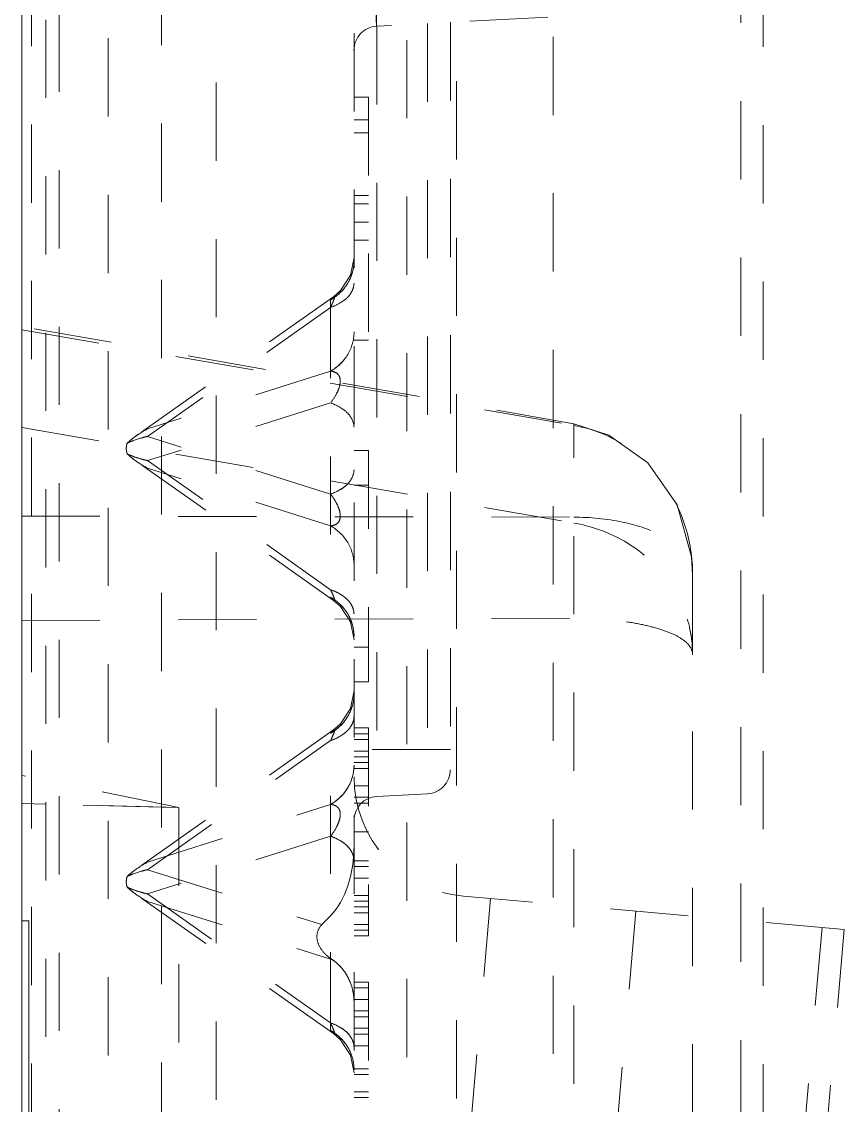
# Model space of a CAD drawing. Header units: millimetres. Extents: x 1815 to 2350, y 526 to 985.
# Drawn here: x 2236.4 to 2253.56, y 757.61 to 780.24 of the extents above; entities that cross this region are included whole.
import ezdxf

# ---------------------------------------------------------------- set-up
doc = ezdxf.new("R2010")
doc.units = ezdxf.units.MM
doc.header["$LTSCALE"] = 16.334999
doc.linetypes.add('HIDDEN', pattern=[0.2, 0.1, -0.1])
doc.layers.get('0').update_dxf_attribs({"lineweight": 18})
doc.layers.add('DEFAULT_2', color=8, linetype='HIDDEN', lineweight=18)

msp = doc.modelspace()

# ---------------------------------------------------------------- linework, layer by layer
at = {"color": 7, "linetype": 'Continuous'}
for p, q in [((2236.396, 596.071), (2236.396, 941.071)), ((2236.396, 761.467), (2236.546, 761.467)), ((2236.546, 761.467), (2236.546, 751.467))]:
    msp.add_line(p, q, dxfattribs=at)
at = {"layer": 'DEFAULT_2', "color": 8, "linetype": 'HIDDEN'}
for p, q in [((2236.899, 878.286), (2236.899, 666.346)), ((2237.177, 875.144), (2237.177, 666.979)), ((2238.2, 874.632), (2238.2, 667.491)), ((2239.311, 872.854), (2239.311, 669.289)), ((2243.331, 683.619), (2243.331, 865.833)), ((2236.599, 863.032), (2236.599, 675.454)), ((2245.467, 841.065), (2245.467, 709.118)), ((2251.4, 840.65), (2251.4, 709.533)), ((2251.868, 840.149), (2251.868, 710.034)), ((2247.487, 838.726), (2247.487, 711.456)), ((2244.431, 835.391), (2244.431, 714.791)), ((2240.456, 744.661), (2240.456, 794.644)), ((2247.377, 780.328), (2243.807, 780.141)), ((2243.807, 780.141), (2243.807, 764.061)), ((2244.865, 780.197), (2244.865, 764.117)), ((2245.341, 780.222), (2245.341, 764.618)), ((2243.331, 778.661), (2243.632, 778.661)), ((2243.632, 778.661), (2243.632, 773.584)), ((2243.331, 778.184), (2243.632, 778.184)), ((2243.331, 777.913), (2243.632, 777.913)), ((2243.331, 776.604), (2243.632, 776.604)), ((2243.331, 776.436), (2243.632, 776.436)), ((2243.331, 776.05), (2243.632, 776.05)), ((2243.331, 775.676), (2243.632, 775.676)), ((2243.051, 774.62), (2242.905, 774.494)), ((2242.905, 774.494), (2238.787, 771.59)), ((2242.843, 774.428), (2242.905, 774.494)), ((2242.843, 774.428), (2242.843, 768.221)), ((2242.843, 774.271), (2239.024, 771.577)), ((2247.917, 771.84), (2236.396, 773.871)), ((2236.396, 773.804), (2247.917, 771.807)), ((2243.331, 773.584), (2243.632, 773.584)), ((2242.843, 772.939), (2239.024, 771.734)), ((2242.843, 772.276), (2239.024, 771.071)), ((2236.396, 771.766), (2247.917, 769.769)), ((2247.917, 735.194), (2247.917, 771.84)), ((2248.65, 771.603), (2247.917, 771.84)), ((2242.843, 770.373), (2239.024, 771.577)), ((2243.331, 771.28), (2243.632, 771.28)), ((2243.632, 771.28), (2243.632, 766.456)), ((2242.905, 768.154), (2238.787, 771.059)), ((2242.843, 768.377), (2239.024, 771.071)), ((2242.843, 769.71), (2239.024, 770.914)), ((2243.331, 770.556), (2243.632, 770.556)), ((2236.396, 769.913), (2247.917, 769.892)), ((2250.396, 768.687), (2250.396, 738.295)), ((2242.843, 768.221), (2242.905, 768.154)), ((2242.905, 768.154), (2243.051, 768.028)), ((2243.051, 768.028), (2243.258, 767.707)), ((2236.396, 767.731), (2247.917, 767.783)), ((2243.258, 767.707), (2243.331, 767.333)), ((2243.331, 767.18), (2243.632, 767.18)), ((2243.331, 766.27), (2243.258, 765.896)), ((2243.331, 766.456), (2243.632, 766.456)), ((2243.258, 765.896), (2243.051, 765.575)), ((2243.051, 765.575), (2242.905, 765.449)), ((2242.905, 765.449), (2238.787, 762.545)), ((2242.843, 759.176), (2242.843, 765.383)), ((2243.331, 765.491), (2243.632, 765.491)), ((2243.331, 765.371), (2243.632, 765.371)), ((2243.632, 765.491), (2243.632, 761.15)), ((2239.024, 762.532), (2242.843, 765.226)), ((2243.331, 765.25), (2243.632, 765.25)), ((2245.341, 765.041), (2243.331, 765.041)), ((2243.331, 765.009), (2243.632, 765.009)), ((2243.331, 764.888), (2243.632, 764.888)), ((2243.331, 764.768), (2243.632, 764.768)), ((2239.678, 763.828), (2236.396, 764.501)), ((2243.331, 764.647), (2243.632, 764.647)), ((2243.331, 764.285), (2243.632, 764.285)), ((2243.331, 764.044), (2243.632, 764.044)), ((2244.865, 764.117), (2243.807, 764.061)), ((2239.678, 763.828), (2236.396, 763.913)), ((2236.899, 763.9), (2236.396, 763.913)), ((2239.311, 763.838), (2236.899, 763.9)), ((2239.024, 762.689), (2242.843, 763.894)), ((2239.678, 763.828), (2239.311, 763.838)), ((2239.678, 763.828), (2239.678, 746.021)), ((2243.331, 763.923), (2243.632, 763.923)), ((2243.331, 763.32), (2243.632, 763.32)), ((2242.843, 763.231), (2239.024, 762.026)), ((2243.331, 762.717), (2243.632, 762.717)), ((2239.024, 762.532), (2242.66, 761.385)), ((2243.331, 762.597), (2243.632, 762.597)), ((2243.331, 762.356), (2243.632, 762.356)), ((2242.905, 759.109), (2238.787, 762.014)), ((2239.024, 762.026), (2242.843, 759.332)), ((2243.331, 761.994), (2243.632, 761.994)), ((2253.561, 761.285), (2245.613, 761.98)), ((2239.024, 761.869), (2242.843, 760.665)), ((2243.331, 761.873), (2243.632, 761.873)), ((2243.331, 761.753), (2243.632, 761.753)), ((2246.181, 761.931), (2244.431, 741.926)), ((2242.843, 761.572), (2242.66, 761.385)), ((2243.331, 761.632), (2243.632, 761.632)), ((2249.214, 761.665), (2247.487, 741.926)), ((2243.331, 761.391), (2243.632, 761.391)), ((2243.331, 761.27), (2243.632, 761.27)), ((2253.096, 761.326), (2251.399, 741.926)), ((2253.561, 761.285), (2251.868, 741.926)), ((2243.331, 761.15), (2243.632, 761.15)), ((2243.331, 760.185), (2243.632, 760.185)), ((2243.632, 760.185), (2243.632, 755.843)), ((2243.331, 760.064), (2243.632, 760.064)), ((2243.331, 759.823), (2243.632, 759.823)), ((2243.331, 759.582), (2243.632, 759.582)), ((2243.331, 759.461), (2243.632, 759.461)), ((2242.905, 759.109), (2243.051, 758.983)), ((2243.331, 759.22), (2243.632, 759.22)), ((2243.331, 759.099), (2243.632, 759.099)), ((2243.051, 758.983), (2243.258, 758.662)), ((2243.331, 758.858), (2243.632, 758.858)), ((2243.258, 758.662), (2243.331, 758.288)), ((2243.331, 758.376), (2243.632, 758.376)), ((2243.331, 758.255), (2243.632, 758.255)), ((2243.331, 757.893), (2243.632, 757.893)), ((2243.331, 757.773), (2243.632, 757.773))]:
    msp.add_line(p, q, dxfattribs=at)
for points in [[(2243.331, 775.315), (2243.258, 774.941), (2243.051, 774.62)], [(2250.072, 770.148), (2249.459, 771.025), (2248.65, 771.603)], [(2250.396, 768.686), (2250.376, 769.063), (2250.073, 770.147)]]:
    msp.add_lwpolyline(points, dxfattribs=at)
for centre, radius, start, end in [((2243.833, 779.639), 0.503, 93, 180), ((2239.999, 769.867), 2.106, 117.5738, 125.1169), ((2239.681, 770.286), 1.58, 130.0719, 133.2365), ((2239.791, 770.155), 1.751, 127.5034, 130.0782), ((2239.878, 770.043), 1.892, 125.1862, 127.5134), ((2239.681, 772.362), 1.579, 226.7637, 229.9296), ((2239.792, 772.493), 1.751, 229.9232, 232.4968), ((2239.878, 772.605), 1.892, 232.4866, 234.8138), ((2239.999, 772.781), 2.106, 234.8831, 242.4262), ((2239.624, 773.69), 2.687, 253.6379, 257.0865), ((2247.81, 767.016), 2.586, 0.0652, 12.6738), ((2242.357, 766.241), 0.986, 299.7145, 319.1648), ((2242.587, 766.082), 0.888, 301.5839, 305.434), ((2240.177, 766.473), 2.943, 334.9231, 336.604), ((2245.831, 764.471), 2.5, 180, 265), ((2244.838, 764.618), 0.502, 273, 360), ((2243.833, 763.559), 0.502, 93, 180), ((2239.999, 760.822), 2.106, 117.5738, 125.1169), ((2239.681, 761.241), 1.58, 130.0719, 133.2365), ((2239.791, 761.11), 1.751, 127.5034, 130.0782), ((2239.878, 760.998), 1.892, 125.1862, 127.5134), ((2239.681, 763.317), 1.58, 226.7635, 229.9281), ((2239.791, 763.448), 1.751, 229.9218, 232.4966), ((2239.878, 763.56), 1.892, 232.4866, 234.8138), ((2239.999, 763.736), 2.106, 234.8831, 242.4262), ((2239.624, 764.645), 2.687, 253.6379, 257.0865), ((2243.275, 761.304), 0.762, 226.9166, 237.6984), ((2242.297, 759.816), 1.02, 45.816, 51.5014), ((2242.218, 759.77), 1.113, 0.0281, 15.0286), ((2240.177, 758.085), 2.943, 23.396, 25.0769), ((2242.581, 758.466), 0.901, 54.5851, 59.2768)]:
    msp.add_arc(centre, radius, start, end, dxfattribs=at)
for major_axis, start_param, end_param in [((0, 1.71), 3.682012, 4.712389), ((0, -1.71), 0.54042, 1.570796)]:
    msp.add_ellipse((2242.326, 763.038), major_axis=major_axis, ratio=0.587785, start_param=start_param, end_param=end_param, dxfattribs=at)
for points, knots in [([(2243.807, 780.141), (2243.803, 780.141), (2243.802, 780.16), (2243.798, 780.183), (2243.797, 780.232), (2243.796, 780.32), (2243.799, 780.461), (2243.804, 780.579), (2243.807, 780.643)], [0, 0, 0, 0, 0.0107267, 0.0395762, 0.0857299, 0.1478028, 0.3111171, 0.5039178, 0.5039178, 0.5039178, 0.5039178]), ([(2243.807, 780.643), (2243.805, 780.6), (2243.799, 780.455), (2243.793, 780.31), (2243.797, 780.208)], [0, 0, 0, 0, 0.130207, 0.4347616, 0.4347616, 0.4347616, 0.4347616]), ([(2243.797, 780.208), (2243.798, 780.192), (2243.802, 780.177), (2243.801, 780.141), (2243.807, 780.141)], [0, 0, 0, 0, 0.05099519, 0.06948043, 0.06948043, 0.06948043, 0.06948043]), ([(2242.843, 774.428), (2242.987, 774.51), (2243.238, 774.749), (2243.331, 775.084), (2243.331, 775.247)], [0, 0, 0, 0, 0.5036535, 0.9964932, 0.9964932, 0.9964932, 0.9964932]), ([(2243.272, 774.925), (2243.281, 774.952), (2243.315, 775.056), (2243.331, 775.166), (2243.331, 775.247)], [0, 0, 0, 0, 0.0841311, 0.3286529, 0.3286529, 0.3286529, 0.3286529]), ([(2242.843, 774.271), (2242.912, 774.295), (2243.04, 774.355), (2243.24, 774.499), (2243.331, 774.671), (2243.331, 774.778)], [0, 0, 0, 0, 0.2217193, 0.4235941, 0.7452281, 0.7452281, 0.7452281, 0.7452281]), ([(2243.272, 774.579), (2243.281, 774.595), (2243.314, 774.656), (2243.331, 774.727), (2243.331, 774.778)], [0, 0, 0, 0, 0.0559623, 0.2097058, 0.2097058, 0.2097058, 0.2097058]), ([(2242.843, 774.271), (2242.85, 774.287), (2242.864, 774.318), (2242.887, 774.369), (2242.908, 774.424), (2242.921, 774.461), (2242.928, 774.504), (2242.91, 774.498), (2242.905, 774.494)], [0, 0, 0, 0, 0.0524574, 0.1026493, 0.1702132, 0.2206396, 0.2440077, 0.2609575, 0.2609575, 0.2609575, 0.2609575]), ([(2242.905, 774.494), (2242.903, 774.493), (2242.893, 774.485), (2242.884, 774.475), (2242.877, 774.468)], [0, 0, 0, 0, 0.00793744, 0.03900264, 0.03900264, 0.03900264, 0.03900264]), ([(2242.905, 774.494), (2242.909, 774.497), (2242.922, 774.504), (2242.926, 774.474), (2242.914, 774.445), (2242.905, 774.415), (2242.899, 774.399)], [0, 0, 0, 0, 0.0156646, 0.0309256, 0.0674933, 0.1206929, 0.1206929, 0.1206929, 0.1206929]), ([(2242.843, 772.939), (2242.987, 773.021), (2243.238, 773.26), (2243.331, 773.595), (2243.331, 773.758)], [0, 0, 0, 0, 0.503645, 0.9964764, 0.9964764, 0.9964764, 0.9964764]), ([(2242.843, 772.276), (2242.888, 772.336), (2242.954, 772.436), (2243.023, 772.59), (2243.052, 772.72), (2243.032, 772.838), (2242.955, 772.918), (2242.885, 772.936), (2242.843, 772.939)], [0, 0, 0, 0, 0.2265937, 0.359029, 0.5075659, 0.6240417, 0.7008929, 0.8288839, 0.8288839, 0.8288839, 0.8288839]), ([(2243.331, 771.769), (2243.331, 771.875), (2243.24, 772.047), (2243.04, 772.192), (2242.912, 772.251), (2242.843, 772.276)], [0, 0, 0, 0, 0.321638, 0.5235171, 0.7452415, 0.7452415, 0.7452415, 0.7452415]), ([(2242.843, 772.276), (2242.912, 772.251), (2243.04, 772.192), (2243.24, 772.047), (2243.331, 771.875), (2243.331, 771.769)], [0, 0, 0, 0, 0.2217289, 0.4236137, 0.7452598, 0.7452598, 0.7452598, 0.7452598]), ([(2250.396, 768.689), (2250.396, 769.043), (2250.285, 769.759), (2249.779, 770.727), (2248.969, 771.476), (2248.275, 771.745), (2247.917, 771.807)], [0, 0, 0, 0, 1.066222, 2.142906, 3.228438, 4.320753, 4.320753, 4.320753, 4.320753]), ([(2239.024, 771.577), (2238.986, 771.569), (2238.841, 771.532), (2238.699, 771.484), (2238.599, 771.437)], [0, 0, 0, 0, 0.1177953, 0.448329, 0.448329, 0.448329, 0.448329]), ([(2238.599, 771.211), (2238.631, 771.196), (2238.769, 771.138), (2238.913, 771.096), (2239.024, 771.071)], [0, 0, 0, 0, 0.1060087, 0.4483443, 0.4483443, 0.4483443, 0.4483443]), ([(2238.599, 771.211), (2238.62, 771.202), (2238.707, 771.163), (2238.798, 771.132), (2238.867, 771.112)], [0, 0, 0, 0, 0.0688413, 0.2866562, 0.2866562, 0.2866562, 0.2866562]), ([(2242.843, 770.373), (2242.912, 770.397), (2243.04, 770.457), (2243.24, 770.601), (2243.331, 770.773), (2243.331, 770.879)], [0, 0, 0, 0, 0.2217289, 0.4236137, 0.7452598, 0.7452598, 0.7452598, 0.7452598]), ([(2243.331, 770.879), (2243.331, 770.812), (2243.282, 770.661), (2243.171, 770.554), (2243.105, 770.507)], [0, 0, 0, 0, 0.2048587, 0.4514294, 0.4514294, 0.4514294, 0.4514294]), ([(2243.105, 770.507), (2243.086, 770.493), (2243.003, 770.439), (2242.913, 770.398), (2242.843, 770.373)], [0, 0, 0, 0, 0.0709594, 0.2951815, 0.2951815, 0.2951815, 0.2951815]), ([(2242.843, 770.373), (2242.888, 770.313), (2242.954, 770.213), (2243.023, 770.058), (2243.052, 769.928), (2243.032, 769.81), (2242.955, 769.73), (2242.885, 769.712), (2242.843, 769.71)], [0, 0, 0, 0, 0.2266035, 0.359075, 0.5075802, 0.6240202, 0.7008969, 0.8288958, 0.8288958, 0.8288958, 0.8288958]), ([(2242.843, 770.373), (2242.859, 770.352), (2242.928, 770.257), (2242.986, 770.153), (2243.015, 770.067)], [0, 0, 0, 0, 0.079629, 0.3526418, 0.3526418, 0.3526418, 0.3526418]), ([(2243.015, 770.067), (2243.039, 769.997), (2243.068, 769.874), (2242.996, 769.767), (2242.96, 769.744)], [0, 0, 0, 0, 0.2225953, 0.3522207, 0.3522207, 0.3522207, 0.3522207]), ([(2247.917, 769.892), (2248.257, 769.89), (2248.88, 769.832), (2249.59, 769.613), (2250.014, 769.361), (2250.232, 769.16), (2250.368, 768.933), (2250.396, 768.768), (2250.396, 768.688)], [0, 0, 0, 0, 1.022509, 1.866727, 2.2074, 2.497071, 2.749231, 2.989295, 2.989295, 2.989295, 2.989295]), ([(2243.331, 768.89), (2243.331, 769.053), (2243.238, 769.388), (2242.987, 769.627), (2242.843, 769.71)], [0, 0, 0, 0, 0.4928329, 0.9964772, 0.9964772, 0.9964772, 0.9964772]), ([(2242.843, 769.71), (2242.987, 769.627), (2243.238, 769.388), (2243.331, 769.053), (2243.331, 768.89)], [0, 0, 0, 0, 0.503645, 0.9964764, 0.9964764, 0.9964764, 0.9964764]), ([(2247.917, 769.769), (2248.265, 769.709), (2248.934, 769.478), (2249.75, 768.833), (2250.275, 767.98), (2250.396, 767.333), (2250.396, 767.019)], [0, 0, 0, 0, 1.062071, 2.08793, 3.070887, 4.017622, 4.017622, 4.017622, 4.017622]), ([(2242.843, 768.377), (2242.912, 768.353), (2243.04, 768.294), (2243.24, 768.149), (2243.331, 767.977), (2243.331, 767.871)], [0, 0, 0, 0, 0.2217189, 0.423593, 0.7452242, 0.7452242, 0.7452242, 0.7452242]), ([(2242.905, 768.154), (2242.908, 768.152), (2242.916, 768.146), (2242.928, 768.157), (2242.921, 768.178), (2242.915, 768.206), (2242.901, 768.244), (2242.878, 768.302), (2242.858, 768.347), (2242.843, 768.377)], [0, 0, 0, 0, 0.0132499, 0.0220713, 0.0404238, 0.0717565, 0.1124947, 0.1586434, 0.2605337, 0.2605337, 0.2605337, 0.2605337]), ([(2242.843, 768.377), (2242.855, 768.35), (2242.879, 768.301), (2242.906, 768.227), (2242.924, 768.188), (2242.925, 768.149), (2242.918, 768.149)], [0, 0, 0, 0, 0.0892532, 0.1684116, 0.2252114, 0.2464229, 0.2464229, 0.2464229, 0.2464229]), ([(2243.032, 768.29), (2243.058, 768.275), (2243.15, 768.217), (2243.231, 768.138), (2243.272, 768.07)], [0, 0, 0, 0, 0.0897178, 0.3286246, 0.3286246, 0.3286246, 0.3286246]), ([(2242.905, 768.154), (2242.9, 768.157), (2242.878, 768.178), (2242.858, 768.201), (2242.843, 768.221)], [0, 0, 0, 0, 0.0170769, 0.0914211, 0.0914211, 0.0914211, 0.0914211]), ([(2242.843, 768.221), (2242.987, 768.138), (2243.238, 767.899), (2243.331, 767.564), (2243.331, 767.401)], [0, 0, 0, 0, 0.5036513, 0.9964863, 0.9964863, 0.9964863, 0.9964863]), ([(2242.843, 768.221), (2242.987, 768.139), (2243.156, 767.976), (2243.252, 767.775), (2243.272, 767.723)], [0, 0, 0, 0, 0.5004276, 0.6689964, 0.6689964, 0.6689964, 0.6689964]), ([(2243.272, 768.07), (2243.281, 768.054), (2243.314, 767.992), (2243.331, 767.922), (2243.331, 767.871)], [0, 0, 0, 0, 0.0559588, 0.2096938, 0.2096938, 0.2096938, 0.2096938]), ([(2243.272, 767.723), (2243.281, 767.697), (2243.315, 767.593), (2243.331, 767.483), (2243.331, 767.401)], [0, 0, 0, 0, 0.0841301, 0.3286495, 0.3286495, 0.3286495, 0.3286495]), ([(2250.396, 767.018), (2250.396, 767.071), (2250.36, 767.188), (2250.213, 767.33), (2249.993, 767.455), (2249.696, 767.564), (2249.33, 767.657), (2248.732, 767.759), (2248.251, 767.783), (2247.917, 767.783)], [0, 0, 0, 0, 0.158778, 0.349935, 0.599832, 0.915685, 1.296062, 1.734035, 2.736243, 2.736243, 2.736243, 2.736243]), ([(2242.843, 765.383), (2242.987, 765.465), (2243.238, 765.704), (2243.331, 766.039), (2243.331, 766.202)], [0, 0, 0, 0, 0.5038134, 0.9964352, 0.9964352, 0.9964352, 0.9964352]), ([(2242.843, 765.226), (2242.912, 765.25), (2243.04, 765.31), (2243.24, 765.454), (2243.331, 765.626), (2243.331, 765.733)], [0, 0, 0, 0, 0.2217193, 0.4235941, 0.7452281, 0.7452281, 0.7452281, 0.7452281]), ([(2243.272, 765.534), (2243.281, 765.55), (2243.314, 765.611), (2243.331, 765.682), (2243.331, 765.733)], [0, 0, 0, 0, 0.0559588, 0.2096938, 0.2096938, 0.2096938, 0.2096938]), ([(2242.843, 765.226), (2242.85, 765.242), (2242.864, 765.273), (2242.887, 765.324), (2242.908, 765.379), (2242.921, 765.416), (2242.928, 765.459), (2242.91, 765.453), (2242.905, 765.449)], [0, 0, 0, 0, 0.0524574, 0.1026493, 0.1702132, 0.2206396, 0.2440077, 0.2609575, 0.2609575, 0.2609575, 0.2609575]), ([(2242.905, 765.449), (2242.9, 765.446), (2242.878, 765.426), (2242.858, 765.402), (2242.843, 765.383)], [0, 0, 0, 0, 0.0170769, 0.0914211, 0.0914211, 0.0914211, 0.0914211]), ([(2242.905, 765.449), (2242.903, 765.448), (2242.893, 765.44), (2242.884, 765.43), (2242.877, 765.423)], [0, 0, 0, 0, 0.00793744, 0.03900264, 0.03900264, 0.03900264, 0.03900264]), ([(2242.878, 765.305), (2242.893, 765.339), (2242.909, 765.388), (2242.928, 765.433), (2242.923, 765.454), (2242.918, 765.455)], [0, 0, 0, 0, 0.1129057, 0.1469077, 0.160377, 0.160377, 0.160377, 0.160377]), ([(2243.102, 765.358), (2243.12, 765.371), (2243.185, 765.421), (2243.241, 765.483), (2243.272, 765.534)], [0, 0, 0, 0, 0.0659724, 0.2453379, 0.2453379, 0.2453379, 0.2453379]), ([(2243.331, 764.713), (2243.331, 764.55), (2243.238, 764.215), (2242.987, 763.976), (2242.843, 763.894)], [0, 0, 0, 0, 0.4928404, 0.9964809, 0.9964809, 0.9964809, 0.9964809]), ([(2243.331, 764.713), (2243.331, 764.687), (2243.326, 764.578), (2243.301, 764.471), (2243.273, 764.394)], [0, 0, 0, 0, 0.0795393, 0.3259796, 0.3259796, 0.3259796, 0.3259796]), ([(2242.843, 763.231), (2242.888, 763.291), (2242.954, 763.391), (2243.023, 763.545), (2243.052, 763.675), (2243.032, 763.793), (2242.955, 763.873), (2242.885, 763.891), (2242.843, 763.894)], [0, 0, 0, 0, 0.2266035, 0.359075, 0.5075802, 0.6240202, 0.7008969, 0.8288958, 0.8288958, 0.8288958, 0.8288958]), ([(2242.843, 763.231), (2242.859, 763.252), (2242.927, 763.346), (2242.985, 763.449), (2243.015, 763.535)], [0, 0, 0, 0, 0.0791995, 0.3504557, 0.3504557, 0.3504557, 0.3504557]), ([(2242.843, 763.231), (2242.912, 763.206), (2243.04, 763.147), (2243.24, 763.002), (2243.331, 762.83), (2243.331, 762.724)], [0, 0, 0, 0, 0.221729, 0.4236138, 0.7452599, 0.7452599, 0.7452599, 0.7452599]), ([(2242.843, 763.231), (2242.867, 763.222), (2242.957, 763.187), (2243.044, 763.14), (2243.103, 763.098)], [0, 0, 0, 0, 0.0754019, 0.2921879, 0.2921879, 0.2921879, 0.2921879]), ([(2243.103, 763.098), (2243.12, 763.086), (2243.185, 763.036), (2243.241, 762.974), (2243.272, 762.923)], [0, 0, 0, 0, 0.0659664, 0.2453178, 0.2453178, 0.2453178, 0.2453178]), ([(2243.272, 762.923), (2243.281, 762.907), (2243.314, 762.845), (2243.331, 762.775), (2243.331, 762.724)], [0, 0, 0, 0, 0.0559641, 0.2097099, 0.2097099, 0.2097099, 0.2097099]), ([(2239.024, 762.532), (2238.986, 762.524), (2238.841, 762.487), (2238.699, 762.439), (2238.599, 762.392)], [0, 0, 0, 0, 0.1177953, 0.448329, 0.448329, 0.448329, 0.448329]), ([(2238.599, 762.166), (2238.631, 762.151), (2238.769, 762.093), (2238.913, 762.051), (2239.024, 762.026)], [0, 0, 0, 0, 0.1060123, 0.4483451, 0.4483451, 0.4483451, 0.4483451]), ([(2238.599, 762.166), (2238.62, 762.157), (2238.707, 762.118), (2238.798, 762.087), (2238.867, 762.067)], [0, 0, 0, 0, 0.0688413, 0.2866562, 0.2866562, 0.2866562, 0.2866562]), ([(2242.66, 761.385), (2242.61, 761.334), (2242.537, 761.198), (2242.573, 760.974), (2242.697, 760.793), (2242.807, 760.698), (2242.868, 760.66)], [0, 0, 0, 0, 0.216146, 0.4325744, 0.6498654, 0.8668695, 0.8668695, 0.8668695, 0.8668695]), ([(2243.008, 760.547), (2243.11, 760.448), (2243.275, 760.203), (2243.331, 759.914), (2243.331, 759.771)], [0, 0, 0, 0, 0.4307572, 0.8617677, 0.8617677, 0.8617677, 0.8617677]), ([(2242.843, 759.332), (2242.912, 759.308), (2243.04, 759.249), (2243.24, 759.104), (2243.331, 758.932), (2243.331, 758.826)], [0, 0, 0, 0, 0.2217193, 0.4235941, 0.7452281, 0.7452281, 0.7452281, 0.7452281]), ([(2242.843, 759.332), (2242.85, 759.316), (2242.864, 759.285), (2242.887, 759.234), (2242.908, 759.179), (2242.921, 759.143), (2242.928, 759.099), (2242.91, 759.106), (2242.905, 759.109)], [0, 0, 0, 0, 0.0524574, 0.1026493, 0.1702132, 0.2206396, 0.2440077, 0.2609575, 0.2609575, 0.2609575, 0.2609575]), ([(2242.878, 759.254), (2242.893, 759.219), (2242.909, 759.171), (2242.928, 759.125), (2242.923, 759.104), (2242.918, 759.104)], [0, 0, 0, 0, 0.1129057, 0.1469077, 0.160377, 0.160377, 0.160377, 0.160377]), ([(2242.905, 759.109), (2242.9, 759.112), (2242.878, 759.133), (2242.858, 759.156), (2242.843, 759.176)], [0, 0, 0, 0, 0.0170769, 0.0914211, 0.0914211, 0.0914211, 0.0914211]), ([(2242.843, 759.176), (2242.987, 759.093), (2243.238, 758.854), (2243.331, 758.519), (2243.331, 758.356)], [0, 0, 0, 0, 0.5038134, 0.9964352, 0.9964352, 0.9964352, 0.9964352]), ([(2242.905, 759.109), (2242.903, 759.111), (2242.893, 759.119), (2242.884, 759.128), (2242.877, 759.136)], [0, 0, 0, 0, 0.00793744, 0.03900264, 0.03900264, 0.03900264, 0.03900264]), ([(2243.102, 759.2), (2243.12, 759.187), (2243.185, 759.138), (2243.241, 759.076), (2243.272, 759.025)], [0, 0, 0, 0, 0.0659724, 0.2453379, 0.2453379, 0.2453379, 0.2453379]), ([(2243.272, 759.025), (2243.281, 759.009), (2243.314, 758.947), (2243.331, 758.877), (2243.331, 758.826)], [0, 0, 0, 0, 0.0559588, 0.2096938, 0.2096938, 0.2096938, 0.2096938])]:
    msp.add_open_spline(points, degree=3, knots=knots, dxfattribs=at)
for points in [[(2243.103, 774.641), (2243.175, 774.725), (2243.233, 774.822), (2243.272, 774.925)], [(2242.843, 774.428), (2242.94, 774.483), (2243.029, 774.557), (2243.103, 774.641)], [(2242.877, 774.468), (2242.865, 774.455), (2242.854, 774.441), (2242.843, 774.428)], [(2243.105, 773.155), (2243.031, 773.069), (2242.941, 772.995), (2242.843, 772.939)], [(2242.961, 772.903), (2242.926, 772.926), (2242.884, 772.936), (2242.843, 772.939)], [(2239.024, 771.734), (2238.942, 771.691), (2238.863, 771.643), (2238.787, 771.59)], [(2238.725, 771.544), (2238.682, 771.511), (2238.639, 771.475), (2238.599, 771.437)], [(2238.725, 771.49), (2238.683, 771.474), (2238.64, 771.456), (2238.599, 771.437)], [(2238.599, 771.437), (2238.582, 771.389), (2238.575, 771.337), (2238.581, 771.287)], [(2238.581, 771.287), (2238.584, 771.261), (2238.59, 771.236), (2238.599, 771.211)], [(2238.725, 771.104), (2238.682, 771.138), (2238.639, 771.173), (2238.599, 771.211)], [(2239.024, 770.914), (2238.942, 770.957), (2238.863, 771.005), (2238.787, 771.059)], [(2242.906, 769.72), (2242.885, 769.714), (2242.864, 769.711), (2242.843, 769.71)], [(2242.96, 769.744), (2242.943, 769.734), (2242.925, 769.726), (2242.906, 769.72)], [(2242.843, 768.377), (2242.908, 768.354), (2242.972, 768.325), (2243.032, 768.29)], [(2243.272, 765.88), (2243.311, 765.982), (2243.331, 766.093), (2243.331, 766.202)], [(2243.103, 765.596), (2243.175, 765.68), (2243.233, 765.777), (2243.272, 765.88)], [(2242.877, 765.423), (2242.865, 765.41), (2242.854, 765.396), (2242.843, 765.383)], [(2242.843, 765.226), (2242.916, 765.252), (2242.987, 765.285), (2243.053, 765.325)], [(2243.273, 764.394), (2243.234, 764.291), (2243.177, 764.193), (2243.105, 764.11)], [(2243.105, 764.11), (2243.031, 764.024), (2242.941, 763.95), (2242.843, 763.894)], [(2242.906, 763.883), (2242.886, 763.889), (2242.864, 763.892), (2242.843, 763.894)], [(2242.961, 763.858), (2242.944, 763.869), (2242.925, 763.877), (2242.906, 763.883)], [(2243.007, 763.815), (2242.994, 763.832), (2242.978, 763.847), (2242.961, 763.858)], [(2238.599, 762.392), (2238.582, 762.344), (2238.575, 762.292), (2238.581, 762.242)], [(2238.725, 762.499), (2238.682, 762.466), (2238.639, 762.43), (2238.599, 762.392)], [(2238.725, 762.445), (2238.683, 762.429), (2238.64, 762.411), (2238.599, 762.392)], [(2238.581, 762.242), (2238.584, 762.216), (2238.59, 762.191), (2238.599, 762.166)], [(2238.725, 762.059), (2238.682, 762.093), (2238.639, 762.128), (2238.599, 762.166)], [(2242.868, 760.66), (2242.919, 760.628), (2242.965, 760.589), (2243.008, 760.547)], [(2242.868, 760.66), (2242.89, 760.646), (2242.911, 760.63), (2242.932, 760.614)], [(2243.008, 760.547), (2243.143, 760.416), (2243.244, 760.241), (2243.293, 760.059)], [(2242.843, 759.332), (2242.911, 759.308), (2242.978, 759.278), (2243.041, 759.24)], [(2242.877, 759.136), (2242.865, 759.149), (2242.854, 759.162), (2242.843, 759.176)], [(2242.843, 759.176), (2242.94, 759.12), (2243.03, 759.047), (2243.103, 758.962)], [(2243.103, 758.962), (2243.175, 758.879), (2243.233, 758.781), (2243.272, 758.678)], [(2243.272, 758.678), (2243.311, 758.576), (2243.331, 758.465), (2243.331, 758.356)]]:
    msp.add_open_spline(points, degree=3, dxfattribs=at)

doc.saveas('drawing.dxf')
